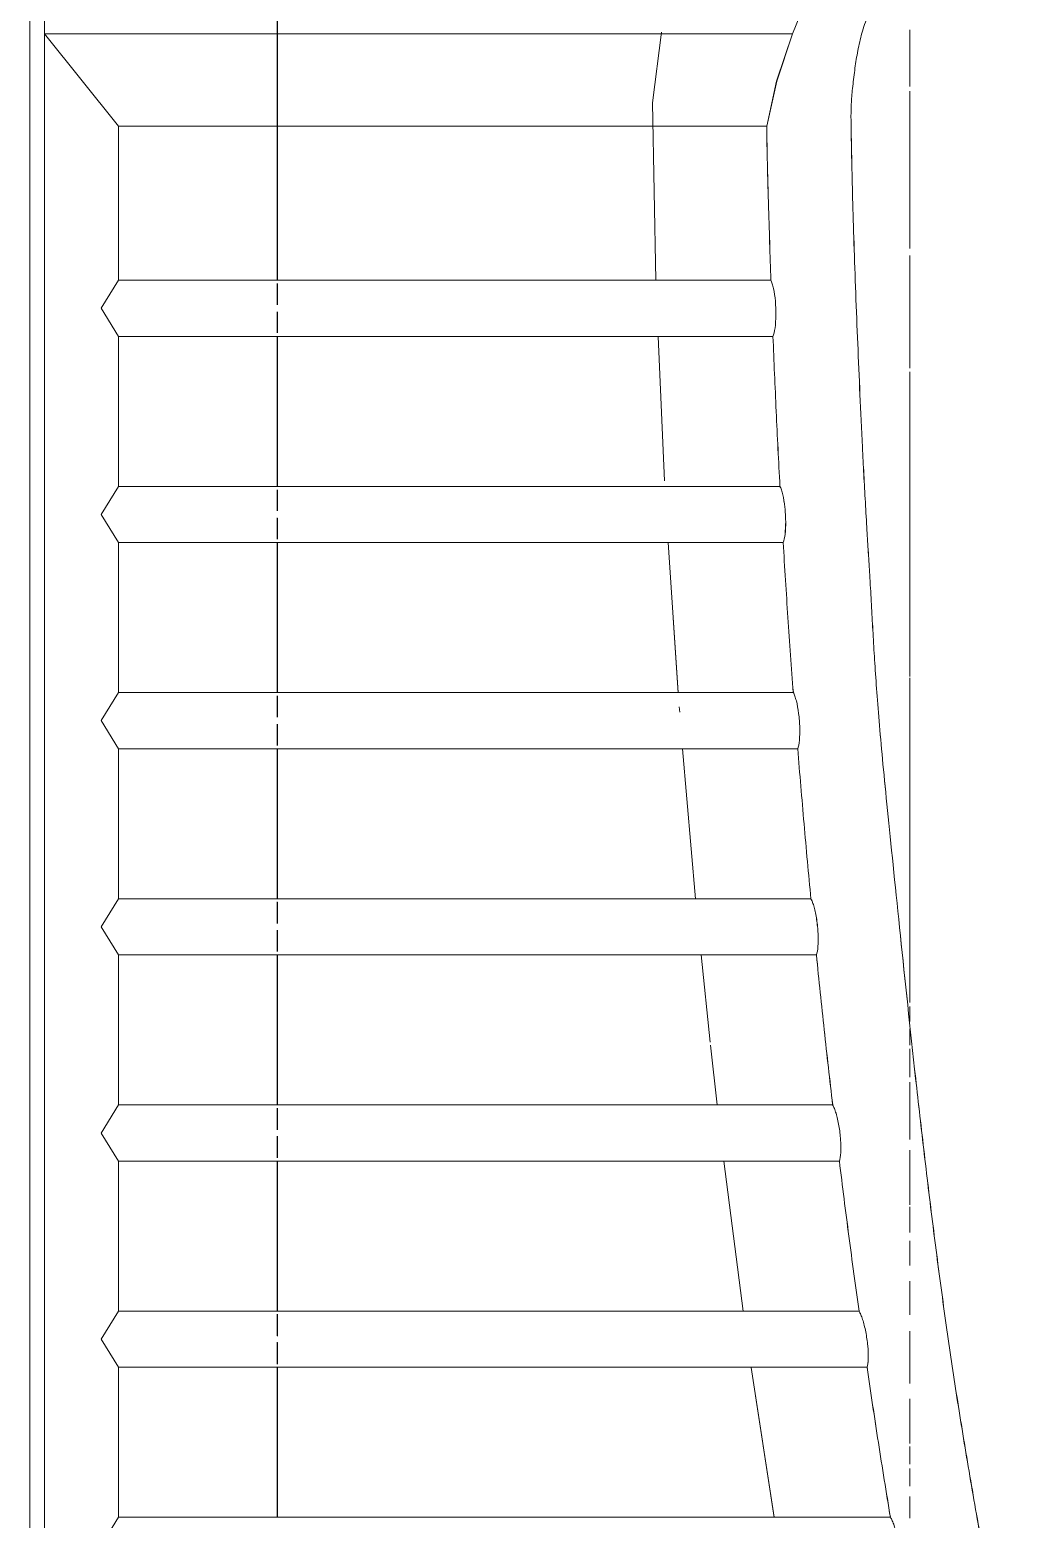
# Model space of a CAD drawing. Header units: millimetres. Extents: x -4000 to 187956, y -58990 to 162485.
# Drawn here: x 2590.6 to 2749.9, y 76780.2 to 77021.1 of the extents above; entities that cross this region are included whole.
import ezdxf

# ---------------------------------------------------------------- set-up
doc = ezdxf.new("R2010")
doc.units = ezdxf.units.MM
doc.layers.add('P-SANR-FIXT', color=6, linetype='Continuous', lineweight=9)

# ---------------------------------------------------------------- blocks, each defined once
blk = doc.blocks.new('WCPan-SquattingPan-Vitra-ArkitektSeries-5952 - CMPX502N-V870-FFS - TANG 1')
at = {"layer": 'P-SANR-FIXT', "color": 250}
for p, q in [((-252.96, 212.38), (-252.96, -390.25)), ((-250.56, 212.38), (-250.56, 77.95)), ((-238.61, 63.05), (-250.56, 77.95)), ((-250.56, 77.95), (-250.56, -314.32)), ((-250.56, 77.95), (-129.51, 77.95)), ((-133.65, 63.05), (-238.61, 63.05)), ((-238.61, 63.05), (-238.61, 38.12)), ((-133, 38.12), (-238.61, 38.12)), ((-238.61, 29.03), (-132.67, 29.03)), ((-238.61, 29.03), (-238.61, 4.77)), ((-131.54, 4.77), (-238.61, 4.77)), ((-238.61, -4.33), (-131.02, -4.33)), ((-238.61, -4.33), (-238.61, -28.59)), ((-129.37, -28.59), (-238.61, -28.59)), ((-238.61, -37.68), (-128.66, -37.68)), ((-238.61, -37.68), (-238.61, -61.94)), ((-126.53, -61.94), (-238.61, -61.94)), ((-238.61, -71.04), (-125.64, -71.04)), ((-238.61, -71.04), (-238.61, -95.3)), ((-123, -95.3), (-238.61, -95.3)), ((-238.61, -104.39), (-121.92, -104.39)), ((-238.61, -104.39), (-238.61, -128.65)), ((-118.74, -128.65), (-238.61, -128.65)), ((-238.61, -137.74), (-117.44, -137.74)), ((-238.61, -137.74), (-238.61, -162)), ((-113.66, -162), (-238.61, -162))]:
    blk.add_line(p, q, dxfattribs=at)
at = {"layer": 'P-SANR-FIXT', "color": 253}
for p, q in [((-212.88, 38.12), (-212.88, 199.94)), ((-110.49, 78.62), (-110.49, 69.46)), ((-110.49, 68.7), (-110.49, 43.23)), ((-110.49, 42.11), (-110.49, 23.87)), ((-212.88, 34.16), (-212.88, 37.56)), ((-212.88, 29.59), (-212.88, 33)), ((-212.88, 4.77), (-212.88, 29.03)), ((-150.2, 5.65), (-151.27, 29.02)), ((-110.49, 23.26), (-110.49, -26.01)), ((-212.88, 0.8), (-212.88, 4.22)), ((-212.88, -3.77), (-212.88, -0.35)), ((-212.88, -28.59), (-212.88, -4.33)), ((-148.01, -28.61), (-149.63, -4.32)), ((-110.49, -26.21), (-110.49, -78.73)), ((-212.88, -32.57), (-212.88, -29.13)), ((-147.77, -31.77), (-147.84, -30.89)), ((-212.88, -37.13), (-212.88, -33.69)), ((-212.88, -61.94), (-212.88, -37.68)), ((-145.19, -61.94), (-147.31, -37.71)), ((-212.88, -65.93), (-212.88, -62.47)), ((-212.88, -70.5), (-212.88, -67.03)), ((-212.88, -95.3), (-212.88, -71.04)), ((-142.84, -85.13), (-144.31, -71.03)), ((-141.71, -95.3), (-142.79, -85.63)), ((-212.88, -99.3), (-212.88, -95.8)), ((-212.88, -103.87), (-212.88, -100.36)), ((-212.88, -128.65), (-212.88, -104.39)), ((-137.5, -128.65), (-140.63, -104.4)), ((-212.88, -132.68), (-212.88, -129.14)), ((-212.88, -137.24), (-212.88, -133.7)), ((-212.88, -162), (-212.88, -137.74)), ((-132.5, -162.01), (-136.22, -137.75))]:
    blk.add_line(p, q, dxfattribs=at)
at = {"layer": 'P-SANR-FIXT', "color": 254}
for p, q in [((-110.49, -79.39), (-110.49, -81.79)), ((-110.49, -82.98), (-110.49, -85.63)), ((-110.49, -86.21), (-110.49, -90.81)), ((-110.49, -91.6), (-110.49, -100.9)), ((-110.49, -102.62), (-110.49, -111.48)), ((-110.49, -111.78), (-110.49, -115.92)), ((-110.49, -117.29), (-110.49, -121.28)), ((-110.49, -123.78), (-110.49, -129.27)), ((-110.49, -131.88), (-110.49, -140.37)), ((-110.49, -142.85), (-110.49, -150.05)), ((-110.49, -150.57), (-110.49, -153.42)), ((-110.49, -154.08), (-110.49, -156.95)), ((-110.49, -158.63), (-110.49, -162.15))]:
    blk.add_line(p, q, dxfattribs=at)
at = {"layer": 'P-SANR-FIXT', "color": 250, "flags": 128}
for points in [[(0, 136.38), (-19.05, 135.95), (-38.22, 134.5), (-57.15, 131.73), (-75.73, 127.21), (-93.56, 120.23), (-109.64, 109.96), (-122.31, 95.64), (-129.51, 77.95)], [(-129.51, 77.95), (-132.07, 70.29), (-133.65, 63.06)], [(-238.61, 38.12), (-241.4, 33.57), (-238.61, 29.03)], [(-238.61, 4.77), (-241.4, 0.22), (-238.61, -4.33)], [(-238.61, -28.59), (-241.4, -33.13), (-238.61, -37.68)], [(-238.61, -61.94), (-241.4, -66.49), (-238.61, -71.04)], [(-238.61, -95.3), (-241.4, -99.84), (-238.61, -104.39)], [(-238.61, -128.65), (-241.4, -133.2), (-238.61, -137.74)], [(-238.61, -162), (-241.4, -166.55), (-238.61, -171.1)]]:
    blk.add_lwpolyline(points, dxfattribs=at)
at = {"layer": 'P-SANR-FIXT', "color": 253, "flags": 128}
blk.add_lwpolyline([(-151.63, 38.12), (-152.19, 66.81), (-150.72, 78.25)], dxfattribs=at)
at = {"layer": 'P-SANR-FIXT', "color": 250}
for points, knots in [([(0, -316.53), (-2.57, -316.65), (-6.63, -316.75), (-12.49, -316.73), (-17.03, -316.62), (-22.03, -316.49), (-27.44, -316.33), (-31.89, -316.08), (-35.25, -315.76), (-37.21, -315.49), (-38.69, -315.25), (-40.15, -315), (-42.63, -314.54), (-45.97, -313.77), (-49.1, -312.78), (-51.51, -311.78), (-53.28, -310.94), (-55.05, -309.93), (-57.41, -308.36), (-60.28, -306.11), (-62.85, -303.76), (-64.39, -302.23), (-65.18, -301.4), (-65.73, -300.82), (-66.22, -300.25), (-66.81, -299.51), (-67.67, -298.23), (-68.35, -296.82), (-68.87, -295.48), (-69.15, -294.67), (-69.37, -294.04), (-69.54, -293.58), (-69.69, -293.2), (-69.81, -292.91), (-69.94, -292.61), (-70.09, -292.26), (-70.31, -291.73), (-70.54, -291.12), (-70.78, -290.45), (-70.99, -289.81), (-71.19, -289.15), (-71.39, -288.44), (-71.61, -287.68), (-71.89, -286.73), (-72.14, -285.92), (-72.3, -285.45), (-72.45, -285.02), (-72.63, -284.48), (-72.87, -283.64), (-73.24, -282.3), (-73.68, -280.62), (-74.15, -278.85), (-74.56, -277.26), (-75.02, -275.49), (-75.69, -273.02), (-77.01, -268.32), (-79.26, -260.33), (-81.89, -250.19), (-84.17, -240.47), (-85.92, -232.4), (-87.84, -223.11), (-90.01, -212.53), (-92.31, -201.03), (-94.68, -188.88), (-97.05, -176.38), (-99.34, -163.8), (-101.12, -153.5), (-102.43, -145.49), (-103.34, -139.7), (-104.2, -133.91), (-105.33, -125.94), (-106.67, -115.71), (-108.18, -103.26), (-110.06, -86.83), (-112.11, -67.27), (-114.14, -47.68), (-115.47, -34.04), (-116.07, -25.77), (-116.42, -20.03), (-116.64, -15.92), (-116.84, -12.43), (-117.01, -9.49), (-117.15, -7.15), (-117.31, -4.76), (-117.5, -1.64), (-117.72, 2.21), (-117.96, 6.71), (-118.26, 12.58), (-118.59, 19.7), (-118.95, 27.84), (-119.28, 36.03), (-119.56, 44.17), (-119.79, 51.56), (-119.92, 57.74), (-120.01, 61.98), (-120.06, 64.86), (-120, 66.8), (-119.87, 68.43), (-119.72, 69.84), (-119.54, 71.34), (-119.29, 73.25), (-118.9, 75.6), (-118.22, 78.41), (-117.23, 81.3), (-115.87, 84.42), (-114.24, 87.67), (-112.35, 90.87), (-110.28, 93.84), (-107.97, 96.54), (-105.41, 99.11), (-103.13, 101.12), (-101.25, 102.65), (-100.05, 103.57), (-99.12, 104.27), (-98.24, 104.94), (-96.78, 106.05), (-94.76, 107.48), (-91.77, 109.17), (-87.62, 111.02), (-81.64, 113.31), (-74.48, 115.82), (-68.07, 117.83), (-62.99, 119.24), (-59.33, 120.14), (-55.74, 120.91), (-50.87, 121.81), (-44.72, 122.74), (-37.27, 123.6), (-29.83, 124.31), (-22.41, 124.89), (-12.48, 125.39), (-5, 125.49), (0, 125.43)], [-1, -1, -1, -1, -0.97619, -0.964286, -0.952381, -0.940476, -0.928571, -0.916667, -0.910714, -0.904762, -0.901786, -0.89881, -0.892857, -0.880952, -0.869048, -0.863095, -0.857143, -0.85119, -0.845238, -0.833333, -0.821429, -0.815476, -0.8125, -0.809524, -0.806548, -0.803571, -0.797619, -0.785714, -0.779762, -0.77381, -0.770833, -0.767857, -0.764881, -0.763393, -0.761905, -0.758929, -0.755952, -0.75, -0.744048, -0.738095, -0.732143, -0.72619, -0.720238, -0.714286, -0.708333, -0.702381, -0.696429, -0.690476, -0.684524, -0.678571, -0.672619, -0.669643, -0.666667, -0.66369, -0.660714, -0.654762, -0.642857, -0.630952, -0.625, -0.619048, -0.613095, -0.607143, -0.60119, -0.595238, -0.589286, -0.583333, -0.577381, -0.574405, -0.571429, -0.568452, -0.565476, -0.559524, -0.553571, -0.547619, -0.535714, -0.52381, -0.511905, -0.5, -0.494048, -0.488095, -0.482143, -0.479167, -0.47619, -0.473214, -0.470238, -0.464286, -0.458333, -0.452381, -0.440476, -0.428571, -0.416667, -0.404762, -0.392857, -0.380952, -0.369048, -0.357143, -0.345238, -0.339286, -0.333333, -0.327381, -0.321429, -0.309524, -0.297619, -0.285714, -0.27381, -0.261905, -0.25, -0.238095, -0.22619, -0.214286, -0.202381, -0.196429, -0.190476, -0.1875, -0.184524, -0.178571, -0.166667, -0.154762, -0.142857, -0.130952, -0.119048, -0.107143, -0.10119, -0.095238, -0.089286, -0.083333, -0.071429, -0.059524, -0.047619, -0.035714, -0.02381, 0, 0, 0, 0]), ([(-133.65, 63.06), (-133.65, 61.03), (-133.61, 58.03), (-133.49, 53.87), (-133.37, 49.49), (-133.2, 44.17), (-133.07, 40.1), (-133, 38.12)], [0, 0, 0, 0, 0.25, 0.375, 0.5, 0.75, 1, 1, 1, 1]), ([(-132.67, 29.03), (-132.53, 29.34), (-132.3, 30.29), (-132.15, 32.41), (-132.24, 34.77), (-132.49, 36.52), (-132.77, 37.58), (-132.92, 37.97), (-133, 38.12)], [0, 0, 0, 0, 0.2, 0.4, 0.6, 0.8, 0.9, 1, 1, 1, 1]), ([(-131.02, -4.33), (-130.88, -4.01), (-130.67, -3.06), (-130.57, -0.94), (-130.71, 1.43), (-131, 3.17), (-131.29, 4.22), (-131.45, 4.61), (-131.54, 4.77)], [0, 0, 0, 0, 0.2, 0.4, 0.6, 0.8, 0.9, 1, 1, 1, 1]), ([(-128.66, -37.68), (-128.54, -37.37), (-128.35, -36.41), (-128.29, -34.28), (-128.48, -31.92), (-128.8, -30.18), (-129.12, -29.13), (-129.29, -28.74), (-129.37, -28.59)], [0, 0, 0, 0, 0.2, 0.4, 0.6, 0.8, 0.9, 1, 1, 1, 1]), ([(-125.64, -71.04), (-125.52, -70.72), (-125.34, -69.76), (-125.33, -67.63), (-125.56, -65.26), (-125.92, -63.53), (-126.26, -62.49), (-126.44, -62.1), (-126.53, -61.94)], [0, 0, 0, 0, 0.2, 0.4, 0.6, 0.8, 0.9, 1, 1, 1, 1]), ([(-121.92, -104.39), (-121.8, -104.07), (-121.65, -103.11), (-121.68, -100.97), (-121.97, -98.61), (-122.36, -96.88), (-122.73, -95.84), (-122.91, -95.45), (-123, -95.3)], [0, 0, 0, 0, 0.2, 0.4, 0.6, 0.8, 0.9, 1, 1, 1, 1]), ([(-117.44, -137.74), (-117.33, -137.43), (-117.2, -136.46), (-117.28, -134.31), (-117.57, -132.35), (-117.89, -130.92), (-118.16, -129.97), (-118.45, -129.19), (-118.64, -128.81), (-118.74, -128.65)], [0, 0, 0, 0, 0.2, 0.4, 0.6, 0.7, 0.8, 0.9, 1, 1, 1, 1]), ([(-112.13, -171.1), (-112.03, -170.78), (-111.92, -169.81), (-112.06, -167.65), (-112.4, -165.69), (-112.75, -164.27), (-113.05, -163.33), (-113.36, -162.55), (-113.56, -162.16), (-113.66, -162)], [0, 0, 0, 0, 0.2, 0.4, 0.6, 0.7, 0.8, 0.9, 1, 1, 1, 1])]:
    blk.add_open_spline(points, degree=3, knots=knots, dxfattribs=at)
for points in [[(-132.67, 29.03), (-132.51, 24.99), (-132.16, 16.9), (-131.75, 8.81), (-131.54, 4.77)], [(-131.02, -4.33), (-130.78, -8.36), (-130.26, -16.46), (-129.68, -24.55), (-129.37, -28.59)], [(-128.66, -37.68), (-128.34, -41.67), (-127.65, -49.83), (-126.91, -57.92), (-126.53, -61.94)], [(-125.64, -71.04), (-125.23, -75.08), (-124.38, -83.17), (-123.47, -91.26), (-123, -95.3)], [(-121.92, -104.39), (-121.42, -108.44), (-120.4, -116.53), (-119.3, -124.61), (-118.74, -128.65)], [(-117.44, -137.75), (-116.85, -141.8), (-115.62, -149.89), (-114.33, -157.97), (-113.66, -162.01)]]:
    blk.add_open_spline(points, degree=3, dxfattribs=at)
blk = doc.blocks.new('CMF2_NHAXUONG_A_rvt-1-FFS - TANG 1')
at = {"layer": 'P-SANR-FIXT', "color": 250}
for p, q in [((2590.58, 77154.88), (2590.58, 76552.26)), ((2592.98, 77154.88), (2592.98, 77020.45)), ((2604.93, 77005.55), (2592.98, 77020.45)), ((2592.98, 77020.45), (2592.98, 76628.18)), ((2592.98, 77020.45), (2714.03, 77020.45)), ((2709.89, 77005.55), (2604.93, 77005.55)), ((2604.93, 77005.55), (2604.93, 76980.63)), ((2710.54, 76980.63), (2604.93, 76980.63)), ((2604.93, 76971.53), (2710.87, 76971.53)), ((2604.93, 76971.53), (2604.93, 76947.27)), ((2712, 76947.27), (2604.93, 76947.27)), ((2604.93, 76938.18), (2712.52, 76938.18)), ((2604.93, 76938.18), (2604.93, 76913.92)), ((2714.16, 76913.92), (2604.93, 76913.92)), ((2604.93, 76904.82), (2714.87, 76904.82)), ((2604.93, 76904.82), (2604.93, 76880.56)), ((2717.01, 76880.56), (2604.93, 76880.56)), ((2604.93, 76871.47), (2717.9, 76871.47)), ((2604.93, 76871.47), (2604.93, 76847.21)), ((2720.53, 76847.21), (2604.93, 76847.21)), ((2604.93, 76838.11), (2721.62, 76838.11)), ((2604.93, 76838.11), (2604.93, 76813.85)), ((2724.8, 76813.85), (2604.93, 76813.85)), ((2604.93, 76804.76), (2726.1, 76804.76)), ((2604.93, 76804.76), (2604.93, 76780.5)), ((2729.88, 76780.5), (2604.93, 76780.5))]:
    blk.add_line(p, q, dxfattribs=at)
at = {"layer": 'P-SANR-FIXT', "color": 253}
for p, q in [((2630.65, 76980.63), (2630.65, 77142.44)), ((2733.04, 77021.12), (2733.04, 77011.97)), ((2733.04, 77011.2), (2733.04, 76985.73)), ((2733.04, 76984.62), (2733.04, 76966.37)), ((2630.65, 76976.66), (2630.65, 76980.06)), ((2630.65, 76972.1), (2630.65, 76975.5)), ((2630.65, 76947.27), (2630.65, 76971.53)), ((2693.34, 76948.15), (2692.27, 76971.53)), ((2733.04, 76965.77), (2733.04, 76916.49)), ((2630.65, 76943.3), (2630.65, 76946.72)), ((2630.65, 76938.74), (2630.65, 76942.16)), ((2630.65, 76913.92), (2630.65, 76938.18)), ((2695.53, 76913.9), (2693.9, 76938.19)), ((2733.04, 76916.29), (2733.04, 76863.78)), ((2630.65, 76909.94), (2630.65, 76913.38)), ((2695.77, 76910.73), (2695.7, 76911.61)), ((2630.65, 76905.37), (2630.65, 76908.82)), ((2630.65, 76880.56), (2630.65, 76904.82)), ((2698.34, 76880.57), (2696.23, 76904.8)), ((2630.65, 76876.57), (2630.65, 76880.04)), ((2630.65, 76872), (2630.65, 76875.48)), ((2630.65, 76847.21), (2630.65, 76871.47)), ((2700.69, 76857.38), (2699.23, 76871.48)), ((2701.83, 76847.2), (2700.75, 76856.87)), ((2630.65, 76843.2), (2630.65, 76846.7)), ((2630.65, 76838.63), (2630.65, 76842.14)), ((2630.65, 76813.85), (2630.65, 76838.11)), ((2706.03, 76813.85), (2702.91, 76838.1)), ((2630.65, 76809.83), (2630.65, 76813.36)), ((2630.65, 76805.26), (2630.65, 76808.81)), ((2630.65, 76780.5), (2630.65, 76804.76)), ((2711.04, 76780.5), (2707.32, 76804.75))]:
    blk.add_line(p, q, dxfattribs=at)
at = {"layer": 'P-SANR-FIXT', "color": 254}
for p, q in [((2733.04, 76863.12), (2733.04, 76860.71)), ((2733.04, 76859.53), (2733.04, 76856.88)), ((2733.04, 76856.29), (2733.04, 76851.69)), ((2733.04, 76850.9), (2733.04, 76841.61)), ((2733.04, 76839.88), (2733.04, 76831.02)), ((2733.04, 76830.72), (2733.04, 76826.58)), ((2733.04, 76825.21), (2733.04, 76821.22)), ((2733.04, 76818.72), (2733.04, 76813.23)), ((2733.04, 76810.62), (2733.04, 76802.13)), ((2733.04, 76799.65), (2733.04, 76792.46)), ((2733.04, 76791.93), (2733.04, 76789.09)), ((2733.04, 76788.42), (2733.04, 76785.56)), ((2733.04, 76783.88), (2733.04, 76780.35))]:
    blk.add_line(p, q, dxfattribs=at)
at = {"layer": 'P-SANR-FIXT', "color": 250, "flags": 128}
for points in [[(2843.54, 77078.88), (2824.49, 77078.46), (2805.32, 77077), (2786.39, 77074.23), (2767.81, 77069.71), (2749.98, 77062.74), (2733.89, 77052.46), (2721.23, 77038.15), (2714.03, 77020.45)], [(2714.03, 77020.45), (2711.46, 77012.79), (2709.89, 77005.56)], [(2604.93, 76980.63), (2602.13, 76976.08), (2604.93, 76971.53)], [(2604.93, 76947.27), (2602.13, 76942.72), (2604.93, 76938.18)], [(2604.93, 76913.92), (2602.13, 76909.37), (2604.93, 76904.82)], [(2604.93, 76880.56), (2602.13, 76876.01), (2604.93, 76871.47)], [(2604.93, 76847.21), (2602.13, 76842.66), (2604.93, 76838.11)], [(2604.93, 76813.85), (2602.13, 76809.31), (2604.93, 76804.76)], [(2604.93, 76780.5), (2602.13, 76775.95), (2604.93, 76771.4)]]:
    blk.add_lwpolyline(points, dxfattribs=at)
at = {"layer": 'P-SANR-FIXT', "color": 253, "flags": 128}
blk.add_lwpolyline([(2691.9, 76980.62), (2691.35, 77009.31), (2692.82, 77020.75)], dxfattribs=at)
at = {"layer": 'P-SANR-FIXT', "color": 250}
for points, knots in [([(2843.54, 76625.97), (2840.97, 76625.85), (2836.91, 76625.75), (2831.05, 76625.78), (2826.51, 76625.89), (2821.51, 76626.01), (2816.1, 76626.17), (2811.65, 76626.43), (2808.29, 76626.75), (2806.33, 76627.01), (2804.84, 76627.26), (2803.38, 76627.5), (2800.91, 76627.96), (2797.57, 76628.73), (2794.44, 76629.73), (2792.02, 76630.72), (2790.26, 76631.56), (2788.49, 76632.57), (2786.13, 76634.14), (2783.26, 76636.39), (2780.69, 76638.74), (2779.15, 76640.28), (2778.36, 76641.1), (2777.81, 76641.69), (2777.32, 76642.25), (2776.73, 76643), (2775.87, 76644.28), (2775.19, 76645.68), (2774.67, 76647.02), (2774.39, 76647.83), (2774.16, 76648.46), (2774, 76648.92), (2773.85, 76649.3), (2773.73, 76649.6), (2773.6, 76649.89), (2773.45, 76650.25), (2773.23, 76650.78), (2772.99, 76651.38), (2772.76, 76652.05), (2772.55, 76652.7), (2772.35, 76653.35), (2772.15, 76654.06), (2771.93, 76654.82), (2771.65, 76655.78), (2771.4, 76656.58), (2771.23, 76657.06), (2771.09, 76657.48), (2770.91, 76658.02), (2770.66, 76658.87), (2770.3, 76660.2), (2769.85, 76661.88), (2769.39, 76663.66), (2768.98, 76665.25), (2768.52, 76667.02), (2767.85, 76669.48), (2766.53, 76674.19), (2764.28, 76682.17), (2761.65, 76692.32), (2759.37, 76702.03), (2757.62, 76710.1), (2755.7, 76719.39), (2753.53, 76729.97), (2751.23, 76741.47), (2748.85, 76753.62), (2746.48, 76766.13), (2744.19, 76778.71), (2742.41, 76789), (2741.1, 76797.01), (2740.19, 76802.8), (2739.33, 76808.59), (2738.21, 76816.57), (2736.86, 76826.79), (2735.35, 76839.24), (2733.48, 76855.68), (2731.43, 76875.24), (2729.4, 76894.82), (2728.07, 76908.47), (2727.47, 76916.74), (2727.12, 76922.47), (2726.89, 76926.58), (2726.7, 76930.07), (2726.53, 76933.01), (2726.38, 76935.35), (2726.23, 76937.74), (2726.04, 76940.87), (2725.82, 76944.71), (2725.57, 76949.21), (2725.27, 76955.08), (2724.94, 76962.21), (2724.59, 76970.34), (2724.26, 76978.54), (2723.97, 76986.67), (2723.75, 76994.06), (2723.61, 77000.25), (2723.53, 77004.49), (2723.48, 77007.36), (2723.54, 77009.3), (2723.67, 77010.94), (2723.82, 77012.34), (2724, 77013.85), (2724.25, 77015.76), (2724.64, 77018.1), (2725.32, 77020.91), (2726.31, 77023.8), (2727.67, 77026.93), (2729.3, 77030.17), (2731.18, 77033.38), (2733.26, 77036.34), (2735.56, 77039.04), (2738.13, 77041.62), (2740.41, 77043.63), (2742.28, 77045.15), (2743.48, 77046.07), (2744.42, 77046.78), (2745.3, 77047.45), (2746.75, 77048.55), (2748.78, 77049.98), (2751.77, 77051.67), (2755.92, 77053.52), (2761.9, 77055.81), (2769.06, 77058.32), (2775.47, 77060.33), (2780.54, 77061.74), (2784.21, 77062.65), (2787.8, 77063.41), (2792.67, 77064.32), (2798.82, 77065.24), (2806.27, 77066.1), (2813.71, 77066.81), (2821.13, 77067.4), (2831.06, 77067.9), (2838.54, 77067.99), (2843.54, 77067.93)], [-1, -1, -1, -1, -0.97619, -0.964286, -0.952381, -0.940476, -0.928571, -0.916667, -0.910714, -0.904762, -0.901786, -0.89881, -0.892857, -0.880952, -0.869048, -0.863095, -0.857143, -0.85119, -0.845238, -0.833333, -0.821429, -0.815476, -0.8125, -0.809524, -0.806548, -0.803571, -0.797619, -0.785714, -0.779762, -0.77381, -0.770833, -0.767857, -0.764881, -0.763393, -0.761905, -0.758929, -0.755952, -0.75, -0.744048, -0.738095, -0.732143, -0.72619, -0.720238, -0.714286, -0.708333, -0.702381, -0.696429, -0.690476, -0.684524, -0.678571, -0.672619, -0.669643, -0.666667, -0.66369, -0.660714, -0.654762, -0.642857, -0.630952, -0.625, -0.619048, -0.613095, -0.607143, -0.60119, -0.595238, -0.589286, -0.583333, -0.577381, -0.574405, -0.571429, -0.568452, -0.565476, -0.559524, -0.553571, -0.547619, -0.535714, -0.52381, -0.511905, -0.5, -0.494048, -0.488095, -0.482143, -0.479167, -0.47619, -0.473214, -0.470238, -0.464286, -0.458333, -0.452381, -0.440476, -0.428571, -0.416667, -0.404762, -0.392857, -0.380952, -0.369048, -0.357143, -0.345238, -0.339286, -0.333333, -0.327381, -0.321429, -0.309524, -0.297619, -0.285714, -0.27381, -0.261905, -0.25, -0.238095, -0.22619, -0.214286, -0.202381, -0.196429, -0.190476, -0.1875, -0.184524, -0.178571, -0.166667, -0.154762, -0.142857, -0.130952, -0.119048, -0.107143, -0.10119, -0.095238, -0.089286, -0.083333, -0.071429, -0.059524, -0.047619, -0.035714, -0.02381, 0, 0, 0, 0]), ([(2709.89, 77005.56), (2709.88, 77003.53), (2709.93, 77000.54), (2710.04, 76996.38), (2710.17, 76991.99), (2710.33, 76986.67), (2710.47, 76982.61), (2710.54, 76980.63)], [0, 0, 0, 0, 0.25, 0.375, 0.5, 0.75, 1, 1, 1, 1]), ([(2710.87, 76971.53), (2711.01, 76971.84), (2711.24, 76972.79), (2711.39, 76974.91), (2711.3, 76977.28), (2711.05, 76979.02), (2710.77, 76980.08), (2710.62, 76980.47), (2710.54, 76980.63)], [0, 0, 0, 0, 0.2, 0.4, 0.6, 0.8, 0.9, 1, 1, 1, 1]), ([(2712.52, 76938.18), (2712.65, 76938.49), (2712.86, 76939.44), (2712.97, 76941.57), (2712.83, 76943.93), (2712.54, 76945.67), (2712.25, 76946.73), (2712.08, 76947.12), (2712, 76947.27)], [0, 0, 0, 0, 0.2, 0.4, 0.6, 0.8, 0.9, 1, 1, 1, 1]), ([(2714.87, 76904.82), (2715, 76905.14), (2715.19, 76906.09), (2715.25, 76908.22), (2715.06, 76910.59), (2714.74, 76912.32), (2714.42, 76913.37), (2714.25, 76913.76), (2714.16, 76913.92)], [0, 0, 0, 0, 0.2, 0.4, 0.6, 0.8, 0.9, 1, 1, 1, 1]), ([(2717.9, 76871.47), (2718.02, 76871.78), (2718.19, 76872.74), (2718.21, 76874.88), (2717.97, 76877.24), (2717.62, 76878.97), (2717.28, 76880.02), (2717.1, 76880.41), (2717.01, 76880.56)], [0, 0, 0, 0, 0.2, 0.4, 0.6, 0.8, 0.9, 1, 1, 1, 1]), ([(2721.62, 76838.11), (2721.73, 76838.43), (2721.89, 76839.39), (2721.86, 76841.53), (2721.57, 76843.89), (2721.17, 76845.62), (2720.81, 76846.66), (2720.63, 76847.05), (2720.53, 76847.21)], [0, 0, 0, 0, 0.2, 0.4, 0.6, 0.8, 0.9, 1, 1, 1, 1]), ([(2726.1, 76804.76), (2726.21, 76805.08), (2726.34, 76806.04), (2726.25, 76808.19), (2725.97, 76810.15), (2725.65, 76811.58), (2725.38, 76812.53), (2725.09, 76813.31), (2724.9, 76813.7), (2724.8, 76813.85)], [0, 0, 0, 0, 0.2, 0.4, 0.6, 0.7, 0.8, 0.9, 1, 1, 1, 1]), ([(2731.41, 76771.4), (2731.51, 76771.72), (2731.62, 76772.7), (2731.48, 76774.85), (2731.14, 76776.81), (2730.78, 76778.23), (2730.49, 76779.18), (2730.18, 76779.96), (2729.98, 76780.34), (2729.88, 76780.5)], [0, 0, 0, 0, 0.2, 0.4, 0.6, 0.7, 0.8, 0.9, 1, 1, 1, 1])]:
    blk.add_open_spline(points, degree=3, knots=knots, dxfattribs=at)
for points in [[(2710.87, 76971.53), (2711.03, 76967.5), (2711.38, 76959.4), (2711.78, 76951.31), (2712, 76947.27)], [(2712.52, 76938.18), (2712.76, 76934.14), (2713.28, 76926.05), (2713.86, 76917.95), (2714.16, 76913.92)], [(2714.87, 76904.82), (2715.2, 76900.83), (2715.89, 76892.67), (2716.63, 76884.58), (2717.01, 76880.56)], [(2717.9, 76871.47), (2718.31, 76867.42), (2719.15, 76859.33), (2720.06, 76851.25), (2720.53, 76847.21)], [(2721.62, 76838.11), (2722.12, 76834.06), (2723.14, 76825.97), (2724.23, 76817.89), (2724.8, 76813.85)], [(2726.1, 76804.76), (2726.69, 76800.71), (2727.91, 76792.61), (2729.21, 76784.53), (2729.88, 76780.5)]]:
    blk.add_open_spline(points, degree=3, dxfattribs=at)
at = {"layer": 'P-SANR-FIXT', "color": 250, "lineweight": 9}
blk.add_blockref('WCPan-SquattingPan-Vitra-ArkitektSeries-5952 - CMPX502N-V870-FFS - TANG 1', (2843.54, 76942.5), dxfattribs=at)

msp = doc.modelspace()

# ---------------------------------------------------------------- block references
at = {"lineweight": 5}
msp.add_blockref('CMF2_NHAXUONG_A_rvt-1-FFS - TANG 1', (0, 0), dxfattribs=at)

doc.saveas('drawing.dxf')
